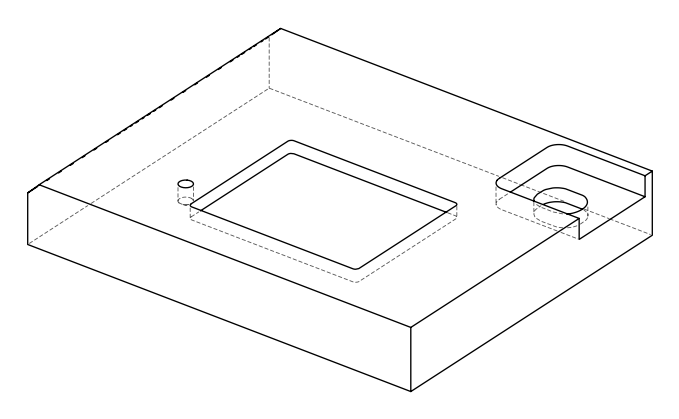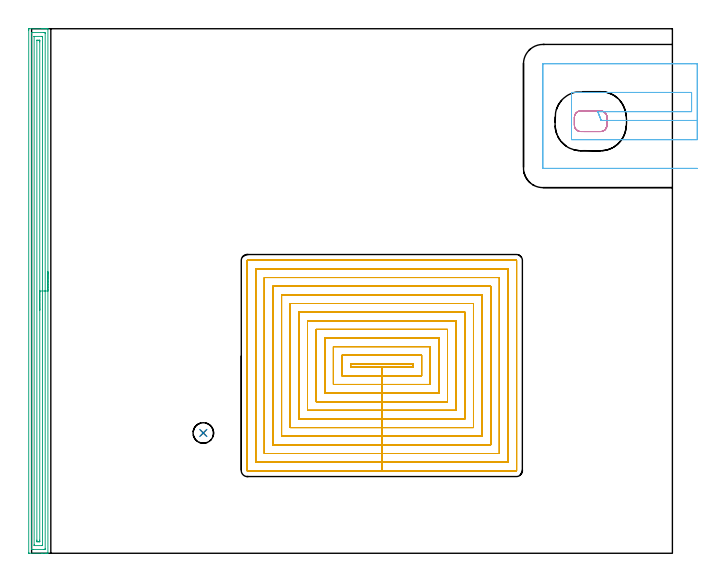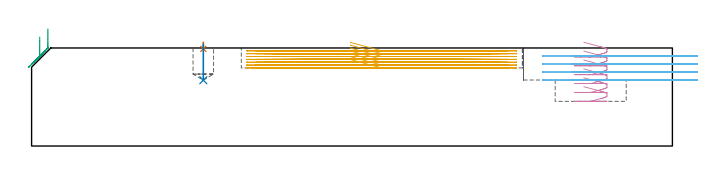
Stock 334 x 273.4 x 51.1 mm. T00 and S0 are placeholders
(PLAN: 6 operations, 5 tool changes, 68.1 min)
(1 SPOT_DRILL | STEP1POCKET | NXT0321_9005460120000 | 0.03 min | 1 mm3)
(2 DRILL_BLIND_HOLE_INTO_CENTER | STEP1POCKET | UGT0301_219 | 0.08 min | 1313 mm3)
(3 AREA_MILL | FG_CHAMFER_SURFACE | UGT0205_001 | 8.97 min | 13672 mm3)
(4 MILL_RECTANGULAR_POCKET | POCKET_RECTANGULAR_STRAIGHT | UGT0201_104 | Follow Part, ap 5, ae 75% | 1.33 min | 27403 mm3)
(5 MILL_RECTANGULAR_POCKET_1 | POCKET_RECTANGULAR_STRAIGHT_1 | UGT0201_014 | Follow Part, ap 1.5, ae 75% | 53.05 min | 176220 mm3)
(6 MILL_SLOT | SLOT_PARTIAL_RECTANGULAR | UGT0201_104 | Follow Part, ap 5, ae 75% | 4.69 min | 79488 mm3)
(TOOL NXT0321_9005460120000 | NC Spot Drill, 142deg, 12mm, Carbide, Uncoated | D12 PA142 FL30 Z2)
(TOOL UGT0301_219 | Twist Drill 10.7 mm | D10.7 PA118 FL90 Z2)
(TOOL UGT0205_001 | Chamfer Mill 20 x 3 x 45 deg. | D20 FL50 Z2)
(TOOL UGT0201_104 | End Mill 20 mm | D20 FL22 Z2)
(TOOL UGT0201_014 | End mill 6 mm | D6 FL24 Z4)
(OP 1 SPOT_DRILL)
G17 G21 G94 G90
T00 M6
G54
G17 G0 G90 X89.5 Y62.7 S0 M3
G43 Z61.1 H0
G94 G81 G98 Z50.639 F250. R54.1
G80
M5
M2
(OP 2 DRILL_BLIND_HOLE_INTO_CENTER)
G17 G21 G94 G90
T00 M6
G54
G17 G0 G90 X89.5 Y62.7 S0 M3
G43 Z61.1 H0
G94 G81 G98 Z34.3 F250. R53.1
G80
M5
M2
(OP 3 AREA_MILL)
G17 G21 G94 G90
T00 M6
G54
G17 G0 G90 X8.5 Y146.7 S1061 M3
G43 Z61.1 H0
G94 G1 Y146.662 Z60.228 F250.
Y146.548 Z59.363
Y146.359 Z58.512
Y146.097 Z57.68
Y145.763 Z56.874
Y145.36 Z56.1
Y144.892 Z55.364
Y144.36 Z54.672
Y143.771 Z54.029
Y143.128 Z53.44
Y142.436 Z52.908
Y141.7 Z52.44
Y140.926 Z52.037
Y140.12 Z51.703
Y139.288 Z51.441
Y138.437 Z51.252
Y137.572 Z51.138
Y136.7 Z51.1
Y0.159
X8.497 Y0.01 Z51.088
X8.462 Y0.007 Z51.054
X8.104 Y0. Z50.704
X7.689 Z50.288
X7.056 Z49.651
X5.85 Z48.447
X5.278 Z47.872
X-1.231 Y0.001 Z41.366
X-1.492 Y0.01 Z41.106
X-1.499 Y0.27 Z41.099
Y0.294
X-1.5 Y272.46 Z41.1
X-1.499 Y272.795 Z41.101
X-1.494 Y273.346 Z41.104
X-1.491 Y273.392 Z41.106
X-0.944 Y273.4 Z41.653
X5.278 Z47.872
X5.85 Z48.447
X6.167 Z48.763
X6.739 Z49.335
X7.056 Z49.651
X7.689 Z50.288
X8.105 Z50.704
X8.462 Y273.393 Z51.054
X8.497 Y273.39 Z51.088
X8.5 Y273.241 Z51.1
Y136.7
X7.086 Z49.686
X7.085 Y2.39 Z49.685
X7.084 Y2.361 Z49.684
X7.056 Y2.01 Z49.656
X6.554 Y2.001 Z49.154
X0.833 Y2. Z43.433
X0.331 Y2.001 Z42.931
X-0.056 Y2.01 Z42.544
X-0.084 Y2.39 Z42.516
X-0.085 Y2.42 Z42.515
Y271.01
X-0.084 Y271.039 Z42.516
X-0.056 Y271.39 Z42.544
X0.446 Y271.399 Z43.046
X6.167 Y271.4 Z48.767
X6.669 Y271.399 Z49.269
X7.056 Y271.39 Z49.656
X7.084 Y271.01 Z49.684
X7.085 Y270.98 Z49.685
X7.086 Y136.7 Z49.686
X5.672 Z48.272
X5.671 Y4.175 Z48.271
Y4.076
X5.668 Y4.028 Z48.268
X5.666 Y4.012 Z48.266
X5.625 Y4.007 Z48.225
X5.451 Y4.001 Z48.051
X1.548 Z44.148
X1.432 Y4.005 Z44.032
X1.344 Y4.01 Z43.944
X1.335 Y4.045 Z43.935
X1.332 Y4.175 Z43.932
X1.329 Y4.57 Z43.929
Y269.225
Y269.324
X1.332 Y269.372 Z43.932
X1.334 Y269.388 Z43.934
X1.374 Y269.393 Z43.974
X1.549 Y269.399 Z44.149
X5.452 Z48.052
X5.568 Y269.395 Z48.168
X5.656 Y269.39 Z48.256
X5.665 Y269.355 Z48.265
X5.668 Y269.225 Z48.268
X5.671 Y268.83 Z48.271
X5.672 Y136.7 Z48.272
X4.257 Z46.857
Y6.852
X4.255 Y6.094 Z46.855
X4.253 Y6.042 Z46.853
X4.251 Y6.019 Z46.851
X4.24 Y6.01 Z46.84
X4.136 Y6.006 Z46.736
X3.924 Y6.003 Z46.524
X3.5 Y6. Z46.1
X3.46 Z46.06
X3.06 Y6.002 Z45.66
X2.86 Y6.006 Z45.46
X2.762 Y6.01 Z45.362
X2.749 Y6.015 Z45.349
X2.747 Y6.031 Z45.347
X2.745 Y6.067 Z45.345
X2.743 Y6.72 Z45.343
Y6.852
Y267.308
X2.744 Y267.359 Z45.344
X2.747 Y267.385 Z45.347
X2.75 Y267.39 Z45.35
X2.758 Y267.394 Z45.358
X2.863 Y267.398 Z45.463
X3.076 Y267.399 Z45.676
X3.54 Y267.4 Z46.14
X3.94 Y267.398 Z46.54
X4.14 Y267.394 Z46.74
X4.238 Y267.39 Z46.838
X4.251 Y267.385 Z46.851
X4.253 Y267.369 Z46.853
X4.255 Y267.333 Z46.855
X4.257 Y266.68 Z46.857
Y266.548
Y136.7
Y135.828 Z46.895
Y134.964 Z47.009
Y134.112 Z47.198
Y133.28 Z47.46
Y132.474 Z47.794
Y131.7 Z48.197
Y130.964 Z48.666
Y130.272 Z49.197
Y129.629 Z49.786
Y129.04 Z50.429
Y128.508 Z51.122
Y128.04 Z51.857
Y127.637 Z52.631
Y127.303 Z53.437
Y127.041 Z54.269
Y126.852 Z55.121
Y126.738 Z55.986
Y126.7 Z56.857
G0 Z61.1
M5
M2
(OP 4 MILL_RECTANGULAR_POCKET)
G17 G21 G94 G90
T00 M6
G54
G17 G0 G90 X287.8 Y219.8 S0 M3
G43 Z61.1 H0
Z54.1
G94 G1 X296.684 Z51.719 F250.
X297.178 Y219.863 Z51.586
X297.657 Y219.998 Z51.453
X298.111 Y220.2 Z51.319
X298.531 Y220.467 Z51.186
X298.908 Y220.792 Z51.053
X299.233 Y221.169 Z50.919
X299.5 Y221.589 Z50.786
X299.702 Y222.043 Z50.653
X299.837 Y222.522 Z50.52
X299.9 Y223.016 Z50.386
Y227.384 Z49.216
X299.837 Y227.878 Z49.082
X299.702 Y228.357 Z48.949
X299.5 Y228.811 Z48.816
X299.233 Y229.231 Z48.682
X298.908 Y229.608 Z48.549
X298.531 Y229.933 Z48.416
X298.111 Y230.2 Z48.282
X297.657 Y230.402 Z48.149
X297.178 Y230.537 Z48.016
X296.684 Y230.6 Z47.883
X291.4 Z46.467
X286.3 F500.
G3 X282.9 Y227.2 R3.4
G1 Y223.2
G3 X286.3 Y219.8 R3.4
G1 X296.5
G3 X299.9 Y223.2 R3.4
G1 Y227.2
G3 X296.5 Y230.6 R3.4
G1 X291.4
X290.4
G0 X287.8 Y219.8 Z49.467
G1 X296.684 Z47.086 F250.
X297.178 Y219.863 Z46.953
X297.657 Y219.998 Z46.819
X298.111 Y220.2 Z46.686
X298.531 Y220.467 Z46.553
X298.908 Y220.792 Z46.419
X299.233 Y221.169 Z46.286
X299.5 Y221.589 Z46.153
X299.702 Y222.043 Z46.02
X299.837 Y222.522 Z45.886
X299.9 Y223.016 Z45.753
Y227.384 Z44.582
X299.837 Y227.878 Z44.449
X299.702 Y228.357 Z44.316
X299.5 Y228.811 Z44.182
X299.233 Y229.231 Z44.049
X298.908 Y229.608 Z43.916
X298.531 Y229.933 Z43.782
X298.111 Y230.2 Z43.649
X297.657 Y230.402 Z43.516
X297.178 Y230.537 Z43.383
X296.684 Y230.6 Z43.249
X291.4 Z41.833
X286.3 F500.
G3 X282.9 Y227.2 R3.4
G1 Y223.2
G3 X286.3 Y219.8 R3.4
G1 X296.5
G3 X299.9 Y223.2 R3.4
G1 Y227.2
G3 X296.5 Y230.6 R3.4
G1 X291.4
X290.4
G0 X287.8 Y219.8 Z44.833
G1 X296.5 Z42.502 F250.
X296.684 Z42.453
X297.178 Y219.863 Z42.319
X297.657 Y219.998 Z42.186
X298.111 Y220.2 Z42.053
X298.531 Y220.467 Z41.919
X298.908 Y220.792 Z41.786
X299.233 Y221.169 Z41.653
X299.5 Y221.589 Z41.52
X299.702 Y222.043 Z41.386
X299.837 Y222.522 Z41.253
X299.9 Y223.016 Z41.12
Y227.384 Z39.949
X299.837 Y227.878 Z39.816
X299.702 Y228.357 Z39.682
X299.5 Y228.811 Z39.549
X299.233 Y229.231 Z39.416
X298.908 Y229.608 Z39.282
X298.531 Y229.933 Z39.149
X298.111 Y230.2 Z39.016
X297.657 Y230.402 Z38.883
X297.178 Y230.537 Z38.749
X296.684 Y230.6 Z38.616
X291.4 Z37.2
X286.3 F500.
G3 X282.9 Y227.2 R3.4
G1 Y223.2
G3 X286.3 Y219.8 R3.4
G1 X296.5
G3 X299.9 Y223.2 R3.4
G1 Y227.2
G3 X296.5 Y230.6 R3.4
G1 X291.4
X290.4
G0 X287.8 Y219.8 Z40.2
G1 X296.5 Z37.869 F250.
X296.684 Z37.819
X297.178 Y219.863 Z37.686
X297.657 Y219.998 Z37.553
X298.111 Y220.2 Z37.419
X298.531 Y220.467 Z37.286
X298.908 Y220.792 Z37.153
X299.233 Y221.169 Z37.02
X299.5 Y221.589 Z36.886
X299.702 Y222.043 Z36.753
X299.837 Y222.522 Z36.62
X299.9 Y223.016 Z36.486
Y227.384 Z35.316
X299.837 Y227.878 Z35.182
X299.702 Y228.357 Z35.049
X299.5 Y228.811 Z34.916
X299.233 Y229.231 Z34.782
X298.908 Y229.608 Z34.649
X298.531 Y229.933 Z34.516
X298.111 Y230.2 Z34.383
X297.657 Y230.402 Z34.249
X297.178 Y230.537 Z34.116
X296.684 Y230.6 Z33.983
X291.4 Z32.567
X286.3 F500.
G3 X282.9 Y227.2 R3.4
G1 Y223.2
G3 X286.3 Y219.8 R3.4
G1 X296.5
G3 X299.9 Y223.2 R3.4
G1 Y227.2
G3 X296.5 Y230.6 R3.4
G1 X291.4
X290.4
G0 X287.8 Y219.8 Z35.567
G1 X296.5 Z33.235 F250.
X296.684 Z33.186
X297.178 Y219.863 Z33.053
X297.657 Y219.998 Z32.919
X298.111 Y220.2 Z32.786
X298.531 Y220.467 Z32.653
X298.908 Y220.792 Z32.52
X299.233 Y221.169 Z32.386
X299.5 Y221.589 Z32.253
X299.702 Y222.043 Z32.12
X299.837 Y222.522 Z31.986
X299.9 Y223.016 Z31.853
Y227.384 Z30.682
X299.837 Y227.878 Z30.549
X299.702 Y228.357 Z30.416
X299.5 Y228.811 Z30.282
X299.233 Y229.231 Z30.149
X298.908 Y229.608 Z30.016
X298.531 Y229.933 Z29.883
X298.111 Y230.2 Z29.749
X297.657 Y230.402 Z29.616
X297.178 Y230.537 Z29.483
X296.684 Y230.6 Z29.349
X291.4 Z27.933
X286.3 F500.
G3 X282.9 Y227.2 R3.4
G1 Y223.2
G3 X286.3 Y219.8 R3.4
G1 X296.5
G3 X299.9 Y223.2 R3.4
G1 Y227.2
G3 X296.5 Y230.6 R3.4
G1 X291.4
X290.4
G0 X287.8 Y219.8 Z30.933
G1 X296.5 Z28.602 F250.
X296.684 Z28.553
X297.178 Y219.863 Z28.419
X297.657 Y219.998 Z28.286
X298.111 Y220.2 Z28.153
X298.531 Y220.467 Z28.02
X298.908 Y220.792 Z27.886
X299.233 Y221.169 Z27.753
X299.5 Y221.589 Z27.62
X299.702 Y222.043 Z27.486
X299.837 Y222.522 Z27.353
X299.9 Y223.016 Z27.22
Y227.384 Z26.049
X299.837 Y227.878 Z25.916
X299.702 Y228.357 Z25.782
X299.5 Y228.811 Z25.649
X299.233 Y229.231 Z25.516
X298.908 Y229.608 Z25.382
X298.531 Y229.933 Z25.249
X298.111 Y230.2 Z25.116
X297.657 Y230.402 Z24.983
X297.178 Y230.537 Z24.849
X296.684 Y230.6 Z24.716
X291.4 Z23.3
X286.3 F500.
G3 X282.9 Y227.2 R3.4
G1 Y223.2
G3 X286.3 Y219.8 R3.4
G1 X296.5
G3 X299.9 Y223.2 R3.4
G1 Y227.2
G3 X296.5 Y230.6 R3.4
G1 X291.4
X290.4
G0 Z61.1
M5
M2
(OP 5 MILL_RECTANGULAR_POCKET_1)
G17 G21 G94 G90
T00 M6
G54
G17 G0 G90 X166.3 Y97.491 S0 M3
G43 Z61.1 H0
Z54.1
G94 G1 Y97. Z53.968 F250.
X182.55 Z49.614
X198.8 F500.
Y98.7
X166.3
Y97.
X182.55
Y92.5
X203.3
Y103.2
X161.8
Y92.5
X182.55
Y88.
X207.8
Y107.7
X157.3
Y88.
X182.55
Y83.5
X212.3
Y112.2
X152.8
Y83.5
X182.55
Y79.
X216.8
Y116.7
X148.3
Y79.
X182.55
Y74.5
X221.3
Y121.2
X143.8
Y74.5
X182.55
Y70.
X225.8
Y125.7
X139.3
Y70.
X182.55
Y65.5
X230.3
Y130.2
X134.8
Y65.5
X182.55
Y61.
X234.8
Y134.7
X130.3
Y61.
X182.55
Y56.5
X239.3
Y139.2
X125.8
Y56.5
X182.55
Y52.
X243.8
Y143.7
X121.3
Y52.
X182.55
Y47.5
X248.3
Y148.2
X116.8
Y47.5
X182.55
Y43.
X252.7
X252.755 Y43.005
X252.795 Y43.045
X252.8 Y43.1
Y152.6
X252.795 Y152.655
X252.755 Y152.695
X252.7 Y152.7
X112.4
X112.345 Y152.695
X112.305 Y152.655
X112.3 Y152.6
Y43.1
X112.305 Y43.045
X112.345 Y43.005
X112.4 Y43.
X182.55
X183.55
G0 X166.3 Y97.491 Z52.614
G1 Y97. Z52.483 F250.
X182.55 Z48.129
X198.8 F500.
Y98.7
X166.3
Y97.
X182.55
Y92.5
X203.3
Y103.2
X161.8
Y92.5
X182.55
Y88.
X207.8
Y107.7
X157.3
Y88.
X182.55
Y83.5
X212.3
Y112.2
X152.8
Y83.5
X182.55
Y79.
X216.8
Y116.7
X148.3
Y79.
X182.55
Y74.5
X221.3
Y121.2
X143.8
Y74.5
X182.55
Y70.
X225.8
Y125.7
X139.3
Y70.
X182.55
Y65.5
X230.3
Y130.2
X134.8
Y65.5
X182.55
Y61.
X234.8
Y134.7
X130.3
Y61.
X182.55
Y56.5
X239.3
Y139.2
X125.8
Y56.5
X182.55
Y52.
X243.8
Y143.7
X121.3
Y52.
X182.55
Y47.5
X248.3
Y148.2
X116.8
Y47.5
X182.55
Y43.
X252.7
X252.755 Y43.005
X252.795 Y43.045
X252.8 Y43.1
Y152.6
X252.795 Y152.655
X252.755 Y152.695
X252.7 Y152.7
X112.4
X112.345 Y152.695
X112.305 Y152.655
X112.3 Y152.6
Y43.1
X112.305 Y43.045
X112.345 Y43.005
X112.4 Y43.
X182.55
X183.55
G0 X166.3 Y97.491 Z51.129
G1 Y97. Z50.997 F250.
X182.55 Z46.643
X198.8 F500.
Y98.7
X166.3
Y97.
X182.55
Y92.5
X203.3
Y103.2
X161.8
Y92.5
X182.55
Y88.
X207.8
Y107.7
X157.3
Y88.
X182.55
Y83.5
X212.3
Y112.2
X152.8
Y83.5
X182.55
Y79.
X216.8
Y116.7
X148.3
Y79.
X182.55
Y74.5
X221.3
Y121.2
X143.8
Y74.5
X182.55
Y70.
X225.8
Y125.7
X139.3
Y70.
X182.55
Y65.5
X230.3
Y130.2
X134.8
Y65.5
X182.55
Y61.
X234.8
Y134.7
X130.3
Y61.
X182.55
Y56.5
X239.3
Y139.2
X125.8
Y56.5
X182.55
Y52.
X243.8
Y143.7
X121.3
Y52.
X182.55
Y47.5
X248.3
Y148.2
X116.8
Y47.5
X182.55
Y43.
X252.7
X252.755 Y43.005
X252.795 Y43.045
X252.8 Y43.1
Y152.6
X252.795 Y152.655
X252.755 Y152.695
X252.7 Y152.7
X112.4
X112.345 Y152.695
X112.305 Y152.655
X112.3 Y152.6
Y43.1
X112.305 Y43.045
X112.345 Y43.005
X112.4 Y43.
X182.55
X183.55
G0 X166.3 Y97.491 Z49.643
G1 Y97. Z49.511 F250.
X182.55 Z45.157
X198.8 F500.
Y98.7
X166.3
Y97.
X182.55
Y92.5
X203.3
Y103.2
X161.8
Y92.5
X182.55
Y88.
X207.8
Y107.7
X157.3
Y88.
X182.55
Y83.5
X212.3
Y112.2
X152.8
Y83.5
X182.55
Y79.
X216.8
Y116.7
X148.3
Y79.
X182.55
Y74.5
X221.3
Y121.2
X143.8
Y74.5
X182.55
Y70.
X225.8
Y125.7
X139.3
Y70.
X182.55
Y65.5
X230.3
Y130.2
X134.8
Y65.5
X182.55
Y61.
X234.8
Y134.7
X130.3
Y61.
X182.55
Y56.5
X239.3
Y139.2
X125.8
Y56.5
X182.55
Y52.
X243.8
Y143.7
X121.3
Y52.
X182.55
Y47.5
X248.3
Y148.2
X116.8
Y47.5
X182.55
Y43.
X252.7
X252.755 Y43.005
X252.795 Y43.045
X252.8 Y43.1
Y152.6
X252.795 Y152.655
X252.755 Y152.695
X252.7 Y152.7
X112.4
X112.345 Y152.695
X112.305 Y152.655
X112.3 Y152.6
Y43.1
X112.305 Y43.045
X112.345 Y43.005
X112.4 Y43.
X182.55
X183.55
G0 X166.3 Y97.491 Z48.157
G1 Y97. Z48.026 F250.
X182.55 Z43.671
X198.8 F500.
Y98.7
X166.3
Y97.
X182.55
Y92.5
X203.3
Y103.2
X161.8
Y92.5
X182.55
Y88.
X207.8
Y107.7
X157.3
Y88.
X182.55
Y83.5
X212.3
Y112.2
X152.8
Y83.5
X182.55
Y79.
X216.8
Y116.7
X148.3
Y79.
X182.55
Y74.5
X221.3
Y121.2
X143.8
Y74.5
X182.55
Y70.
X225.8
Y125.7
X139.3
Y70.
X182.55
Y65.5
X230.3
Y130.2
X134.8
Y65.5
X182.55
Y61.
X234.8
Y134.7
X130.3
Y61.
X182.55
Y56.5
X239.3
Y139.2
X125.8
Y56.5
X182.55
Y52.
X243.8
Y143.7
X121.3
Y52.
X182.55
Y47.5
X248.3
Y148.2
X116.8
Y47.5
X182.55
Y43.
X252.7
X252.755 Y43.005
X252.795 Y43.045
X252.8 Y43.1
Y152.6
X252.795 Y152.655
X252.755 Y152.695
X252.7 Y152.7
X112.4
X112.345 Y152.695
X112.305 Y152.655
X112.3 Y152.6
Y43.1
X112.305 Y43.045
X112.345 Y43.005
X112.4 Y43.
X182.55
X183.55
G0 X166.3 Y97.491 Z46.671
G1 Y97. Z46.54 F250.
X182.55 Z42.186
X198.8 F500.
Y98.7
X166.3
Y97.
X182.55
Y92.5
X203.3
Y103.2
X161.8
Y92.5
X182.55
Y88.
X207.8
Y107.7
X157.3
Y88.
X182.55
Y83.5
X212.3
Y112.2
X152.8
Y83.5
X182.55
Y79.
X216.8
Y116.7
X148.3
Y79.
X182.55
Y74.5
X221.3
Y121.2
X143.8
Y74.5
X182.55
Y70.
X225.8
Y125.7
X139.3
Y70.
X182.55
Y65.5
X230.3
Y130.2
X134.8
Y65.5
X182.55
Y61.
X234.8
Y134.7
X130.3
Y61.
X182.55
Y56.5
X239.3
Y139.2
X125.8
Y56.5
X182.55
Y52.
X243.8
Y143.7
X121.3
Y52.
X182.55
Y47.5
X248.3
Y148.2
X116.8
Y47.5
X182.55
Y43.
X252.7
X252.755 Y43.005
X252.795 Y43.045
X252.8 Y43.1
Y152.6
X252.795 Y152.655
X252.755 Y152.695
X252.7 Y152.7
X112.4
X112.345 Y152.695
X112.305 Y152.655
X112.3 Y152.6
Y43.1
X112.305 Y43.045
X112.345 Y43.005
X112.4 Y43.
X182.55
X183.55
G0 X166.3 Y97.491 Z45.186
G1 Y97. Z45.054 F250.
X182.55 Z40.7
X198.8 F500.
Y98.7
X166.3
Y97.
X182.55
Y92.5
X203.3
Y103.2
X161.8
Y92.5
X182.55
Y88.
X207.8
Y107.7
X157.3
Y88.
X182.55
Y83.5
X212.3
Y112.2
X152.8
Y83.5
X182.55
Y79.
X216.8
Y116.7
X148.3
Y79.
X182.55
Y74.5
X221.3
Y121.2
X143.8
Y74.5
X182.55
Y70.
X225.8
Y125.7
X139.3
Y70.
X182.55
Y65.5
X230.3
Y130.2
X134.8
Y65.5
X182.55
Y61.
X234.8
Y134.7
X130.3
Y61.
X182.55
Y56.5
X239.3
Y139.2
X125.8
Y56.5
X182.55
Y52.
X243.8
Y143.7
X121.3
Y52.
X182.55
Y47.5
X248.3
Y148.2
X116.8
Y47.5
X182.55
Y43.
X252.7
X252.755 Y43.005
X252.795 Y43.045
X252.8 Y43.1
Y152.6
X252.795 Y152.655
X252.755 Y152.695
X252.7 Y152.7
X112.4
X112.345 Y152.695
X112.305 Y152.655
X112.3 Y152.6
Y43.1
X112.305 Y43.045
X112.345 Y43.005
X112.4 Y43.
X182.55
X183.55
G0 Z61.1
M5
M2
(OP 6 MILL_SLOT)
G17 G21 G94 G90
T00 M6
G54
G17 G0 G90 X347. Y225.6 S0 M3
G43 Z61.1 H0
Z46.925
G94 G1 X344. F250.
X299.9 F500.
X296.9 F250.
X295.106 Y230.2
X298.106
X344. F500.
Y240.2
X281.4
Y215.6
X344.
X347. F250.
Y255.2
X344.
X266.5 F500.
X266.445 Y255.195
X266.405 Y255.155
X266.4 Y255.1
Y200.7
X266.405 Y200.645
X266.445 Y200.605
X266.5 Y200.6
X344.
X347. F250.
G0 Y225.6 Z42.75
G1 X344.
X299.9 F500.
X296.9 F250.
X295.106 Y230.2
X298.106
X344. F500.
Y240.2
X281.4
Y215.6
X344.
X347. F250.
Y255.2
X344.
X266.5 F500.
X266.445 Y255.195
X266.405 Y255.155
X266.4 Y255.1
Y200.7
X266.405 Y200.645
X266.445 Y200.605
X266.5 Y200.6
X344.
X347. F250.
G0 Y225.6 Z38.575
G1 X344.
X299.9 F500.
X296.9 F250.
X295.106 Y230.2
X298.106
X344. F500.
Y240.2
X281.4
Y215.6
X344.
X347. F250.
Y255.2
X344.
X266.5 F500.
X266.445 Y255.195
X266.405 Y255.155
X266.4 Y255.1
Y200.7
X266.405 Y200.645
X266.445 Y200.605
X266.5 Y200.6
X344.
X347. F250.
G0 Y225.6 Z34.4
G1 X344.
X299.9 F500.
X296.9 F250.
X295.106 Y230.2
X298.106
X344. F500.
Y240.2
X281.4
Y215.6
X344.
X347. F250.
Y255.2
X344.
X266.5 F500.
X266.445 Y255.195
X266.405 Y255.155
X266.4 Y255.1
Y200.7
X266.405 Y200.645
X266.445 Y200.605
X266.5 Y200.6
X344.
X347. F250.
G0 Z61.1
M5
M2
